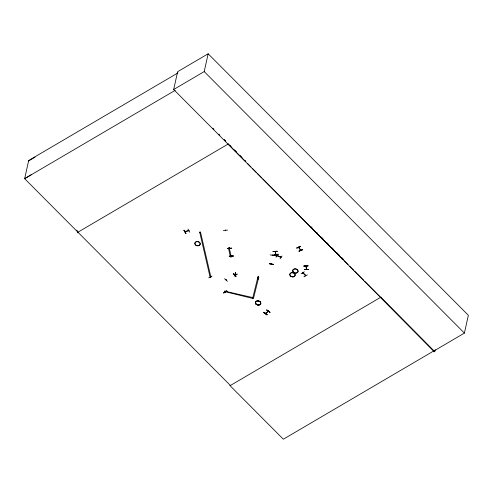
<?xml version="1.0" encoding="UTF-8"?>
<svg xmlns="http://www.w3.org/2000/svg" width="493" height="493" viewBox="0 0 493 493"><rect width="100%" height="100%" fill="white"/><g stroke="black" fill="none" stroke-linecap="round" stroke-linejoin="round"><path stroke-width="0.74" d="M306.091 265.789L305.95 266.43L306.147 265.856M275.18 251.578L275.304 251.898L275.242 251.529M276.018 254.283L275.834 254.887L276.086 254.554M276.006 254.838L275.254 251.59M229.442 248.084L229.72 248.367L229.51 247.831M229.701 248.306L229.639 248.053M231.574 256.274L231.316 256.606L231.316 255.984M273.849 255.004L278.07 254.93L273.88 255.183M188.874 230.73L188.93 230.465M233.442 274.342L237.638 274.157M304.434 269.492L308.655 269.406M304.458 269.634L308.68 269.548M306.104 266.38L306.091 266.121M306.615 269.375L306.054 266.097M235.007 276.191L235.605 272.789M235.518 272.906L235.216 276.246L235.574 272.937M235.216 276.246L235.599 272.783M235.814 274.743L235.888 274.336C235.937 275.267 234.76 274.354 235.58 273.64M257.722 277.639L258.092 278.034L258.209 277.633M258.381 276.166L258.005 279.574M226.293 279.753L226.096 279.895M234.791 274.761L234.588 275.137L234.52 274.718M270.17 254.893L274.428 255.485M269.326 263.619L273.535 264.47M272.185 255.362L272.426 254.967L272.346 255.411M271.341 263.891L271.421 263.632M271.526 263.94L271.569 263.65M273.535 264.494L269.326 263.644M269.295 263.773L273.547 264.396M173.678 89.504L177.628 71.695L208.157 53.78L468.35 315.286L464.4 333.095L433.871 351.01L173.678 89.504L204.207 71.59L208.157 53.78M185.066 231.457L188.868 230.354M185.085 231.414L185.066 231.858L188.831 230.755M185.35 231.334L185.46 231.716M185.436 231.759L185.411 231.359M185.953 233.226C183.384 231.02 183.322 227.328 185.867 233.374M187.981 229.048L189.823 232.228M188.505 230.422L188.505 230.847M210.93 276.82L210.067 277.091L199.671 232.024M210.881 277.041L200.485 231.975M208.755 277.799L211.978 276.025M210.338 277.128L210.375 276.789M210.486 276.721L210.603 277.054M210.745 277.276L210.77 276.955M225.418 230.12L225.443 230.755L225.56 230.114M225.418 230.712L225.671 230.416M227.563 230.114L223.329 230.428M231.322 256.773L230.459 257.044L228.419 247.856M231.272 256.995L229.233 247.806M229.504 248.355L229.535 247.788M229.233 256.354L233.454 255.966L229.257 256.194M226.133 280.116L226.151 279.636M231.303 256.545L231.464 255.972M231.482 256.57L231.519 256.04M258.807 276.918L253.433 298.622L224.759 291.585M224.709 291.813L224.919 290.962M225.19 291.683L224.944 291.431M225.252 291.825L225.116 291.375M227.439 281.306L224.561 278.687M225.252 291.862L225.307 291.566M234.699 274.663L234.6 275.119M235.432 273.652L235.451 274.25M235.377 273.911L235.444 274.213L235.555 273.683M235.475 274.693L235.685 273.911M236.067 276.37L233.349 273.436L236.104 276.222M252.669 298.21L257.993 276.727M252.823 297.581L224.87 291.184M257.827 277.541L257.753 277.984L258.122 277.59M272.278 254.943L272.389 255.232M273.048 251.652L277.263 251.239L273.073 251.492M275.131 251.27L275.877 254.567M275.273 251.264L275.162 251.905L275.076 251.529M275.39 251.566L275.334 251.824M275.741 254.591L275.827 254.259M277.158 255.325L277.078 255.701L280.905 257.438L280.961 257.013M277.263 255.331L277.041 255.682M277.528 255.454L277.38 255.861M277.972 254.197L275.981 256.97M265.641 313.301L265.53 313.616L265.517 313.209L265.419 313.53L268.186 311.249M265.604 313.585L265.684 313.301M265.869 313.129L265.85 313.382M266.682 310.054L270.041 312.414L266.836 309.924M266.929 314.928C260.914 309.992 263.915 313.283 267.114 314.67M267.995 311.175L268.087 311.594L268.284 310.997M268.192 311.015C268.784 311.822 266.584 312.229 265.561 313.591M268.395 311.083L268.309 311.379M280.036 258.831L282.045 256.027M280.579 256.958L280.486 257.278M280.696 256.89L280.554 257.13M281.022 257.081L277.103 255.584M269.936 312.389L266.725 310.005M296.768 248.047L300.44 246.518L296.798 247.942M298.598 247.153L298.53 247.443M298.727 247.104L300.896 250.401L300.927 250.08M298.666 247.363L298.912 247.702L298.807 247.153M298.789 247.751L298.943 247.369L298.912 247.702M298.998 251.153L302.684 249.618L299.041 251.042M300.866 250.37L300.588 249.902M300.792 250.179L300.718 249.852M303.854 266.029L308.107 265.863L303.848 266.091M302.838 272.678L305.506 275.741L305.678 275.334M302.949 272.617L305.703 275.414M303.041 272.654L303.059 273.251L303.066 272.943M303.232 272.851L303.053 273.221M305.943 265.795L306.461 269.424L306.695 269.092M306.116 266.411L306.184 266.091M303.99 276.499L304.113 276.801L307.355 274.891M305.266 275.242L305.617 275.63M305.247 275.507L305.377 275.18M305.487 275.143L305.266 275.495M308.094 265.85L303.842 266.029M433.871 351.01L364.9 281.509M435.202 349.673L434.715 351.879L380.639 297.328M210.708 277.251L210.308 277.078L210.591 277.331M302.776 272.943L303.158 273.116M298.555 247.455L300.687 250.413M263.854 312.328L267.064 314.799M267.089 314.7L263.897 312.186L263.718 312.457M277.978 254.049L276.185 256.921M183.864 230.249L185.916 233.374M235.401 274.533L235.827 274.601M235.592 274.207L235.525 273.898M235.802 274.724L235.432 274.656M257.722 277.83L258.153 277.898M28.563 161.008L35.077 157.125M31.164 174.793L24.65 178.669L230.416 385.477L230.065 385.686L380.99 297.119M177.924 72.909L28.68 160.484L24.65 178.669L175.225 90.311M77.561 232.413L228.487 143.845M230.379 385.44L230.028 385.649L283.333 439.22L433.902 350.862M223.748 293.033L226.891 290.87L223.736 293.002M301.186 273.8L304.31 271.809M225.591 230.749L225.529 230.416M300.317 246.5L296.786 248.096M302.665 249.735L299.023 251.159M199.622 232.246L200.435 232.197M228.37 248.078L229.183 248.028M273.042 251.584L277.245 251.344M229.227 256.286L233.429 256.064M257.944 276.949L258.757 277.14M225.652 291.135L227.119 291.486M204.207 71.59L464.4 333.095M212.884 128.168L213.962 129.246M218.806 134.114L219.878 135.193M224.186 139.519L225.8 141.146L224.691 140.018M229.572 144.936L231.205 146.575M234.458 149.847L236.628 152.029M239.888 155.301L242.057 157.483M244.768 160.213L245.853 161.303M310.978 226.755L312.069 227.846M316.407 232.209L317.492 233.3M321.294 237.121L322.921 238.754M326.717 242.574L328.35 244.214M331.604 247.486L333.773 249.668M336.491 252.391L339.202 255.121M341.914 257.845L343.541 259.484M228.136 144.055L245.502 161.513M247.671 163.694L250.931 166.967M252.558 168.6L256.354 172.421M257.438 173.511L261.783 177.874M262.868 178.965L343.19 259.694M344.274 260.785L348.076 264.599M349.703 266.238L353.499 270.053M354.584 271.144L363.816 280.418M76.871 230.157L77.919 232.209M278.064 254.949C276.025 253.913 269.461 255.614 278.04 254.795M226.872 290.981L223.643 292.762M227.544 248.484L231.759 248.145L227.526 248.497M290.457 276.006A2.687 2.077 12.5 0 0 294.987 275.735A2.687 2.077 12.5 0 0 291.985 272.715A2.687 2.077 12.5 0 0 290.457 276.006M290.469 275.938A2.687 2.077 12.5 0 0 295.005 275.667A2.687 2.077 12.5 0 0 292.004 272.647A2.687 2.077 12.5 0 0 290.469 275.938M256.107 304.218A2.687 2.077 12.5 0 0 260.637 303.941A2.687 2.077 12.5 0 0 257.636 300.927A2.687 2.077 12.5 0 0 256.107 304.218M256.144 304.095A2.668 2.058 12.5 0 0 260.643 303.824A2.668 2.058 12.5 0 0 257.666 300.835A2.668 2.058 12.5 0 0 256.144 304.095A2.687 2.077 12.5 0 0 260.655 303.873A2.687 2.077 12.5 0 0 257.654 300.859A2.687 2.077 12.5 0 0 256.12 304.144M195.511 244.922A2.687 2.071 12.5 0 0 200.041 244.651A2.687 2.071 12.5 0 0 197.046 241.638A2.687 2.071 12.5 0 0 195.511 244.922M195.542 244.818A2.681 2.064 12.5 0 0 200.059 244.546A2.681 2.064 12.5 0 0 197.071 241.539A2.681 2.064 12.5 0 0 195.542 244.818M293.372 272.21A2.687 2.077 12.5 0 0 297.901 271.939A2.687 2.077 12.5 0 0 294.9 268.919A2.687 2.077 12.5 0 0 293.372 272.21M293.384 272.142A2.687 2.077 12.5 0 0 297.92 271.871A2.687 2.077 12.5 0 0 294.919 268.851A2.687 2.077 12.5 0 0 293.384 272.142"/></g></svg>
